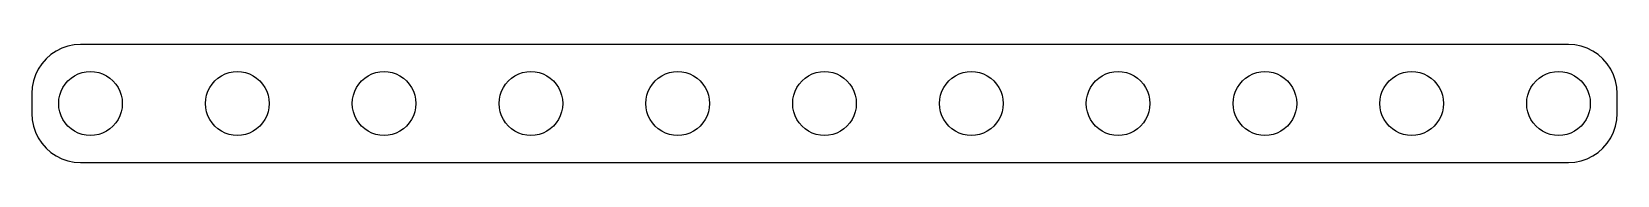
# Model space of a CAD drawing. Header units: metres. Extents: x -81 to 81, y -6 to 6.
import ezdxf

# ---------------------------------------------------------------- set-up
doc = ezdxf.new("R2010")
doc.units = ezdxf.units.M

msp = doc.modelspace()

# ---------------------------------------------------------------- linework, layer by layer
for p, q in [((-79.0488, 4.97176), (-79.5405, 4.54053)), ((-78.505, 5.33511), (-79.0488, 4.97176)), ((-77.9184, 5.62439), (-78.505, 5.33511)), ((-77.2991, 5.83463), (-77.9184, 5.62439)), ((-76.6576, 5.96222), (-77.2991, 5.83463)), ((-76.005, 6.00499), (-76.6576, 5.96222)), ((76.005, 6.00499), (-76.005, 6.00499)), ((76.6576, 5.96222), (76.005, 6.00499)), ((77.2991, 5.83463), (76.6576, 5.96222)), ((77.9184, 5.62439), (77.2991, 5.83463)), ((78.505, 5.33511), (77.9184, 5.62439)), ((79.0488, 4.97176), (78.505, 5.33511)), ((79.5405, 4.54053), (79.0488, 4.97176)), ((-80.3351, 3.50499), (-80.6244, 2.91841)), ((-79.9718, 4.0488), (-80.3351, 3.50499)), ((-79.5405, 4.54053), (-79.9718, 4.0488)), ((-75.4242, 3.22218), (-75, 3.25)), ((-75, 3.25), (-74.5758, 3.22218)), ((-60.4242, 3.22218), (-60, 3.25)), ((-60, 3.25), (-59.5758, 3.22218)), ((-45.4242, 3.22218), (-45, 3.25)), ((-45, 3.25), (-44.5758, 3.22218)), ((-30.4242, 3.22218), (-30, 3.25)), ((-30, 3.25), (-29.5758, 3.22218)), ((-15.4242, 3.22218), (-15, 3.25)), ((-15, 3.25), (-14.5758, 3.22218)), ((-0.42421, 3.22218), (0, 3.25)), ((0, 3.25), (0.42421, 3.22218)), ((14.5758, 3.22218), (15, 3.25)), ((15, 3.25), (15.4242, 3.22218)), ((29.5758, 3.22218), (30, 3.25)), ((30, 3.25), (30.4242, 3.22218)), ((44.5758, 3.22218), (45, 3.25)), ((45, 3.25), (45.4242, 3.22218)), ((59.5758, 3.22218), (60, 3.25)), ((60, 3.25), (60.4242, 3.22218)), ((74.5758, 3.22218), (75, 3.25)), ((75, 3.25), (75.4242, 3.22218)), ((79.9718, 4.0488), (79.5405, 4.54053)), ((80.3351, 3.50499), (79.9718, 4.0488)), ((80.6244, 2.91841), (80.3351, 3.50499)), ((-80.9622, 1.65762), (-81.005, 1.00499)), ((-80.8346, 2.29909), (-80.9622, 1.65762)), ((-80.6244, 2.91841), (-80.8346, 2.29909)), ((-78.0026, 1.24371), (-77.8146, 1.625)), ((-77.8146, 1.625), (-77.5784, 1.97847)), ((-77.5784, 1.97847), (-77.2981, 2.2981)), ((-77.2981, 2.2981), (-76.9785, 2.57838)), ((-76.9785, 2.57838), (-76.625, 2.81458)), ((-76.625, 2.81458), (-76.2437, 3.00259)), ((-76.2437, 3.00259), (-75.8412, 3.13925)), ((-75.8412, 3.13925), (-75.4242, 3.22218)), ((-74.5758, 3.22218), (-74.1588, 3.13925)), ((-74.1588, 3.13925), (-73.7563, 3.00259)), ((-73.7563, 3.00259), (-73.375, 2.81458)), ((-73.375, 2.81458), (-73.0215, 2.57838)), ((-73.0215, 2.57838), (-72.7019, 2.2981)), ((-72.7019, 2.2981), (-72.4216, 1.97847)), ((-72.4216, 1.97847), (-72.1854, 1.625)), ((-72.1854, 1.625), (-71.9974, 1.24371)), ((-63.0026, 1.24371), (-62.8146, 1.625)), ((-62.8146, 1.625), (-62.5784, 1.97847)), ((-62.5784, 1.97847), (-62.2981, 2.2981)), ((-62.2981, 2.2981), (-61.9785, 2.57838)), ((-61.9785, 2.57838), (-61.625, 2.81458)), ((-61.625, 2.81458), (-61.2437, 3.00259)), ((-61.2437, 3.00259), (-60.8412, 3.13925)), ((-60.8412, 3.13925), (-60.4242, 3.22218)), ((-59.5758, 3.22218), (-59.1588, 3.13925)), ((-59.1588, 3.13925), (-58.7563, 3.00259)), ((-58.7563, 3.00259), (-58.375, 2.81458)), ((-58.375, 2.81458), (-58.0215, 2.57838)), ((-58.0215, 2.57838), (-57.7019, 2.2981)), ((-57.7019, 2.2981), (-57.4216, 1.97847)), ((-57.4216, 1.97847), (-57.1854, 1.625)), ((-57.1854, 1.625), (-56.9974, 1.24371)), ((-48.0026, 1.24371), (-47.8146, 1.625)), ((-47.8146, 1.625), (-47.5784, 1.97847)), ((-47.5784, 1.97847), (-47.2981, 2.2981)), ((-47.2981, 2.2981), (-46.9785, 2.57838)), ((-46.9785, 2.57838), (-46.625, 2.81458)), ((-46.625, 2.81458), (-46.2437, 3.00259)), ((-46.2437, 3.00259), (-45.8412, 3.13925)), ((-45.8412, 3.13925), (-45.4242, 3.22218)), ((-44.5758, 3.22218), (-44.1588, 3.13925)), ((-44.1588, 3.13925), (-43.7563, 3.00259)), ((-43.7563, 3.00259), (-43.375, 2.81458)), ((-43.375, 2.81458), (-43.0215, 2.57838)), ((-43.0215, 2.57838), (-42.7019, 2.2981)), ((-42.7019, 2.2981), (-42.4216, 1.97847)), ((-42.4216, 1.97847), (-42.1854, 1.625)), ((-42.1854, 1.625), (-41.9974, 1.24371)), ((-33.0026, 1.24371), (-32.8146, 1.625)), ((-32.8146, 1.625), (-32.5784, 1.97847)), ((-32.5784, 1.97847), (-32.2981, 2.2981)), ((-32.2981, 2.2981), (-31.9785, 2.57838)), ((-31.9785, 2.57838), (-31.625, 2.81458)), ((-31.625, 2.81458), (-31.2437, 3.00259)), ((-31.2437, 3.00259), (-30.8412, 3.13925)), ((-30.8412, 3.13925), (-30.4242, 3.22218)), ((-29.5758, 3.22218), (-29.1588, 3.13925)), ((-29.1588, 3.13925), (-28.7563, 3.00259)), ((-28.7563, 3.00259), (-28.375, 2.81458)), ((-28.375, 2.81458), (-28.0215, 2.57838)), ((-28.0215, 2.57838), (-27.7019, 2.2981)), ((-27.7019, 2.2981), (-27.4216, 1.97847)), ((-27.4216, 1.97847), (-27.1854, 1.625)), ((-27.1854, 1.625), (-26.9974, 1.24371)), ((-18.0026, 1.24371), (-17.8146, 1.625)), ((-17.8146, 1.625), (-17.5784, 1.97847)), ((-17.5784, 1.97847), (-17.2981, 2.2981)), ((-17.2981, 2.2981), (-16.9785, 2.57838)), ((-16.9785, 2.57838), (-16.625, 2.81458)), ((-16.625, 2.81458), (-16.2437, 3.00259)), ((-16.2437, 3.00259), (-15.8412, 3.13925)), ((-15.8412, 3.13925), (-15.4242, 3.22218)), ((-14.5758, 3.22218), (-14.1588, 3.13925)), ((-14.1588, 3.13925), (-13.7563, 3.00259)), ((-13.7563, 3.00259), (-13.375, 2.81458)), ((-13.375, 2.81458), (-13.0215, 2.57838)), ((-13.0215, 2.57838), (-12.7019, 2.2981)), ((-12.7019, 2.2981), (-12.4216, 1.97847)), ((-12.4216, 1.97847), (-12.1854, 1.625)), ((-12.1854, 1.625), (-11.9974, 1.24371)), ((-3.00259, 1.24371), (-2.81458, 1.625)), ((-2.81458, 1.625), (-2.57838, 1.97847)), ((-2.57838, 1.97847), (-2.2981, 2.2981)), ((-2.2981, 2.2981), (-1.97847, 2.57838)), ((-1.97847, 2.57838), (-1.625, 2.81458)), ((-1.625, 2.81458), (-1.24371, 3.00259)), ((-1.24371, 3.00259), (-0.841156, 3.13925)), ((-0.841156, 3.13925), (-0.42421, 3.22218)), ((0.42421, 3.22218), (0.841156, 3.13925)), ((0.841156, 3.13925), (1.24371, 3.00259)), ((1.24371, 3.00259), (1.625, 2.81458)), ((1.625, 2.81458), (1.97847, 2.57838)), ((1.97847, 2.57838), (2.2981, 2.2981)), ((2.2981, 2.2981), (2.57838, 1.97847)), ((2.57838, 1.97847), (2.81458, 1.625)), ((2.81458, 1.625), (3.00259, 1.24371)), ((11.9974, 1.24371), (12.1854, 1.625)), ((12.1854, 1.625), (12.4216, 1.97847)), ((12.4216, 1.97847), (12.7019, 2.2981)), ((12.7019, 2.2981), (13.0215, 2.57838)), ((13.0215, 2.57838), (13.375, 2.81458)), ((13.375, 2.81458), (13.7563, 3.00259)), ((13.7563, 3.00259), (14.1588, 3.13925)), ((14.1588, 3.13925), (14.5758, 3.22218)), ((15.4242, 3.22218), (15.8412, 3.13925)), ((15.8412, 3.13925), (16.2437, 3.00259)), ((16.2437, 3.00259), (16.625, 2.81458)), ((16.625, 2.81458), (16.9785, 2.57838)), ((16.9785, 2.57838), (17.2981, 2.2981)), ((17.2981, 2.2981), (17.5784, 1.97847)), ((17.5784, 1.97847), (17.8146, 1.625)), ((17.8146, 1.625), (18.0026, 1.24371)), ((26.9974, 1.24371), (27.1854, 1.625)), ((27.1854, 1.625), (27.4216, 1.97847)), ((27.4216, 1.97847), (27.7019, 2.2981)), ((27.7019, 2.2981), (28.0215, 2.57838)), ((28.0215, 2.57838), (28.375, 2.81458)), ((28.375, 2.81458), (28.7563, 3.00259)), ((28.7563, 3.00259), (29.1588, 3.13925)), ((29.1588, 3.13925), (29.5758, 3.22218)), ((30.4242, 3.22218), (30.8412, 3.13925)), ((30.8412, 3.13925), (31.2437, 3.00259)), ((31.2437, 3.00259), (31.625, 2.81458)), ((31.625, 2.81458), (31.9785, 2.57838)), ((31.9785, 2.57838), (32.2981, 2.2981)), ((32.2981, 2.2981), (32.5784, 1.97847)), ((32.5784, 1.97847), (32.8146, 1.625)), ((32.8146, 1.625), (33.0026, 1.24371)), ((41.9974, 1.24371), (42.1854, 1.625)), ((42.1854, 1.625), (42.4216, 1.97847)), ((42.4216, 1.97847), (42.7019, 2.2981)), ((42.7019, 2.2981), (43.0215, 2.57838)), ((43.0215, 2.57838), (43.375, 2.81458)), ((43.375, 2.81458), (43.7563, 3.00259)), ((43.7563, 3.00259), (44.1588, 3.13925)), ((44.1588, 3.13925), (44.5758, 3.22218)), ((45.4242, 3.22218), (45.8412, 3.13925)), ((45.8412, 3.13925), (46.2437, 3.00259)), ((46.2437, 3.00259), (46.625, 2.81458)), ((46.625, 2.81458), (46.9785, 2.57838)), ((46.9785, 2.57838), (47.2981, 2.2981)), ((47.2981, 2.2981), (47.5784, 1.97847)), ((47.5784, 1.97847), (47.8146, 1.625)), ((47.8146, 1.625), (48.0026, 1.24371)), ((56.9974, 1.24371), (57.1854, 1.625)), ((57.1854, 1.625), (57.4216, 1.97847)), ((57.4216, 1.97847), (57.7019, 2.2981)), ((57.7019, 2.2981), (58.0215, 2.57838)), ((58.0215, 2.57838), (58.375, 2.81458)), ((58.375, 2.81458), (58.7563, 3.00259)), ((58.7563, 3.00259), (59.1588, 3.13925)), ((59.1588, 3.13925), (59.5758, 3.22218)), ((60.4242, 3.22218), (60.8412, 3.13925)), ((60.8412, 3.13925), (61.2437, 3.00259)), ((61.2437, 3.00259), (61.625, 2.81458)), ((61.625, 2.81458), (61.9785, 2.57838)), ((61.9785, 2.57838), (62.2981, 2.2981)), ((62.2981, 2.2981), (62.5784, 1.97847)), ((62.5784, 1.97847), (62.8146, 1.625)), ((62.8146, 1.625), (63.0026, 1.24371)), ((71.9974, 1.24371), (72.1854, 1.625)), ((72.1854, 1.625), (72.4216, 1.97847)), ((72.4216, 1.97847), (72.7019, 2.2981)), ((72.7019, 2.2981), (73.0215, 2.57838)), ((73.0215, 2.57838), (73.375, 2.81458)), ((73.375, 2.81458), (73.7563, 3.00259)), ((73.7563, 3.00259), (74.1588, 3.13925)), ((74.1588, 3.13925), (74.5758, 3.22218)), ((75.4242, 3.22218), (75.8412, 3.13925)), ((75.8412, 3.13925), (76.2437, 3.00259)), ((76.2437, 3.00259), (76.625, 2.81458)), ((76.625, 2.81458), (76.9785, 2.57838)), ((76.9785, 2.57838), (77.2981, 2.2981)), ((77.2981, 2.2981), (77.5784, 1.97847)), ((77.5784, 1.97847), (77.8146, 1.625)), ((77.8146, 1.625), (78.0026, 1.24371)), ((80.8346, 2.29909), (80.6244, 2.91841)), ((80.9622, 1.65762), (80.8346, 2.29909)), ((81.005, 1.00499), (80.9622, 1.65762)), ((-81.005, 1.00499), (-81.005, -1.00499)), ((-78.25, 0), (-78.2222, 0.42421)), ((-78.2222, -0.42421), (-78.25, 0)), ((-78.2222, 0.42421), (-78.1393, 0.841156)), ((-78.1393, 0.841156), (-78.0026, 1.24371)), ((-71.9974, 1.24371), (-71.8607, 0.841156)), ((-71.8607, 0.841156), (-71.7778, 0.42421)), ((-71.7778, 0.42421), (-71.75, 0)), ((-71.75, 0), (-71.7778, -0.42421)), ((-63.25, 0), (-63.2222, 0.42421)), ((-63.2222, -0.42421), (-63.25, 0)), ((-63.2222, 0.42421), (-63.1393, 0.841156)), ((-63.1393, 0.841156), (-63.0026, 1.24371)), ((-56.9974, 1.24371), (-56.8607, 0.841156)), ((-56.8607, 0.841156), (-56.7778, 0.42421)), ((-56.7778, 0.42421), (-56.75, 0)), ((-56.75, 0), (-56.7778, -0.42421)), ((-48.25, 0), (-48.2222, 0.42421)), ((-48.2222, -0.42421), (-48.25, 0)), ((-48.2222, 0.42421), (-48.1393, 0.841156)), ((-48.1393, 0.841156), (-48.0026, 1.24371)), ((-41.9974, 1.24371), (-41.8607, 0.841156)), ((-41.8607, 0.841156), (-41.7778, 0.42421)), ((-41.7778, 0.42421), (-41.75, 0)), ((-41.75, 0), (-41.7778, -0.42421)), ((-33.25, 0), (-33.2222, 0.42421)), ((-33.2222, -0.42421), (-33.25, 0)), ((-33.2222, 0.42421), (-33.1393, 0.841156)), ((-33.1393, 0.841156), (-33.0026, 1.24371)), ((-26.9974, 1.24371), (-26.8607, 0.841156)), ((-26.8607, 0.841156), (-26.7778, 0.42421)), ((-26.7778, 0.42421), (-26.75, 0)), ((-26.75, 0), (-26.7778, -0.42421)), ((-18.25, 0), (-18.2222, 0.42421)), ((-18.2222, -0.42421), (-18.25, 0)), ((-18.2222, 0.42421), (-18.1393, 0.841156)), ((-18.1393, 0.841156), (-18.0026, 1.24371)), ((-11.9974, 1.24371), (-11.8607, 0.841156)), ((-11.8607, 0.841156), (-11.7778, 0.42421)), ((-11.7778, 0.42421), (-11.75, 0)), ((-11.75, 0), (-11.7778, -0.42421)), ((-3.25, 0), (-3.22218, 0.42421)), ((-3.22218, -0.42421), (-3.25, 0)), ((-3.22218, 0.42421), (-3.13925, 0.841156)), ((-3.13925, 0.841156), (-3.00259, 1.24371)), ((3.00259, 1.24371), (3.13925, 0.841156)), ((3.13925, 0.841156), (3.22218, 0.42421)), ((3.22218, 0.42421), (3.25, 0)), ((3.25, 0), (3.22218, -0.42421)), ((11.75, 0), (11.7778, 0.42421)), ((11.7778, -0.42421), (11.75, 0)), ((11.7778, 0.42421), (11.8607, 0.841156)), ((11.8607, 0.841156), (11.9974, 1.24371)), ((18.0026, 1.24371), (18.1393, 0.841156)), ((18.1393, 0.841156), (18.2222, 0.42421)), ((18.2222, 0.42421), (18.25, 0)), ((18.25, 0), (18.2222, -0.42421)), ((26.75, 0), (26.7778, 0.42421)), ((26.7778, -0.42421), (26.75, 0)), ((26.7778, 0.42421), (26.8607, 0.841156)), ((26.8607, 0.841156), (26.9974, 1.24371)), ((33.0026, 1.24371), (33.1393, 0.841156)), ((33.1393, 0.841156), (33.2222, 0.42421)), ((33.2222, 0.42421), (33.25, 0)), ((33.25, 0), (33.2222, -0.42421)), ((41.75, 0), (41.7778, 0.42421)), ((41.7778, -0.42421), (41.75, 0)), ((41.7778, 0.42421), (41.8607, 0.841156)), ((41.8607, 0.841156), (41.9974, 1.24371)), ((48.0026, 1.24371), (48.1393, 0.841156)), ((48.1393, 0.841156), (48.2222, 0.42421)), ((48.2222, 0.42421), (48.25, 0)), ((48.25, 0), (48.2222, -0.42421)), ((56.75, 0), (56.7778, 0.42421)), ((56.7778, -0.42421), (56.75, 0)), ((56.7778, 0.42421), (56.8607, 0.841156)), ((56.8607, 0.841156), (56.9974, 1.24371)), ((63.0026, 1.24371), (63.1393, 0.841156)), ((63.1393, 0.841156), (63.2222, 0.42421)), ((63.2222, 0.42421), (63.25, 0)), ((63.25, 0), (63.2222, -0.42421)), ((71.75, 0), (71.7778, 0.42421)), ((71.7778, -0.42421), (71.75, 0)), ((71.7778, 0.42421), (71.8607, 0.841156)), ((71.8607, 0.841156), (71.9974, 1.24371)), ((78.0026, 1.24371), (78.1393, 0.841156)), ((78.1393, 0.841156), (78.2222, 0.42421)), ((78.2222, 0.42421), (78.25, 0)), ((78.25, 0), (78.2222, -0.42421)), ((81.005, -1.00499), (81.005, 1.00499)), ((-81.005, -1.00499), (-80.9622, -1.65762)), ((-78.1393, -0.841156), (-78.2222, -0.42421)), ((-78.0026, -1.24371), (-78.1393, -0.841156)), ((-77.8146, -1.625), (-78.0026, -1.24371)), ((-71.9974, -1.24371), (-72.1854, -1.625)), ((-71.8607, -0.841156), (-71.9974, -1.24371)), ((-71.7778, -0.42421), (-71.8607, -0.841156)), ((-63.1393, -0.841156), (-63.2222, -0.42421)), ((-63.0026, -1.24371), (-63.1393, -0.841156)), ((-62.8146, -1.625), (-63.0026, -1.24371)), ((-56.9974, -1.24371), (-57.1854, -1.625)), ((-56.8607, -0.841156), (-56.9974, -1.24371)), ((-56.7778, -0.42421), (-56.8607, -0.841156)), ((-48.1393, -0.841156), (-48.2222, -0.42421)), ((-48.0026, -1.24371), (-48.1393, -0.841156)), ((-47.8146, -1.625), (-48.0026, -1.24371)), ((-41.9974, -1.24371), (-42.1854, -1.625)), ((-41.8607, -0.841156), (-41.9974, -1.24371)), ((-41.7778, -0.42421), (-41.8607, -0.841156)), ((-33.1393, -0.841156), (-33.2222, -0.42421)), ((-33.0026, -1.24371), (-33.1393, -0.841156)), ((-32.8146, -1.625), (-33.0026, -1.24371)), ((-26.9974, -1.24371), (-27.1854, -1.625)), ((-26.8607, -0.841156), (-26.9974, -1.24371)), ((-26.7778, -0.42421), (-26.8607, -0.841156)), ((-18.1393, -0.841156), (-18.2222, -0.42421)), ((-18.0026, -1.24371), (-18.1393, -0.841156)), ((-17.8146, -1.625), (-18.0026, -1.24371)), ((-11.9974, -1.24371), (-12.1854, -1.625)), ((-11.8607, -0.841156), (-11.9974, -1.24371)), ((-11.7778, -0.42421), (-11.8607, -0.841156)), ((-3.13925, -0.841156), (-3.22218, -0.42421)), ((-3.00259, -1.24371), (-3.13925, -0.841156)), ((-2.81458, -1.625), (-3.00259, -1.24371)), ((3.00259, -1.24371), (2.81458, -1.625)), ((3.13925, -0.841156), (3.00259, -1.24371)), ((3.22218, -0.42421), (3.13925, -0.841156)), ((11.8607, -0.841156), (11.7778, -0.42421)), ((11.9974, -1.24371), (11.8607, -0.841156)), ((12.1854, -1.625), (11.9974, -1.24371)), ((18.0026, -1.24371), (17.8146, -1.625)), ((18.1393, -0.841156), (18.0026, -1.24371)), ((18.2222, -0.42421), (18.1393, -0.841156)), ((26.8607, -0.841156), (26.7778, -0.42421)), ((26.9974, -1.24371), (26.8607, -0.841156)), ((27.1854, -1.625), (26.9974, -1.24371)), ((33.0026, -1.24371), (32.8146, -1.625)), ((33.1393, -0.841156), (33.0026, -1.24371)), ((33.2222, -0.42421), (33.1393, -0.841156)), ((41.8607, -0.841156), (41.7778, -0.42421)), ((41.9974, -1.24371), (41.8607, -0.841156)), ((42.1854, -1.625), (41.9974, -1.24371)), ((48.0026, -1.24371), (47.8146, -1.625)), ((48.1393, -0.841156), (48.0026, -1.24371)), ((48.2222, -0.42421), (48.1393, -0.841156)), ((56.8607, -0.841156), (56.7778, -0.42421)), ((56.9974, -1.24371), (56.8607, -0.841156)), ((57.1854, -1.625), (56.9974, -1.24371)), ((63.0026, -1.24371), (62.8146, -1.625)), ((63.1393, -0.841156), (63.0026, -1.24371)), ((63.2222, -0.42421), (63.1393, -0.841156)), ((71.8607, -0.841156), (71.7778, -0.42421)), ((71.9974, -1.24371), (71.8607, -0.841156)), ((72.1854, -1.625), (71.9974, -1.24371)), ((78.0026, -1.24371), (77.8146, -1.625)), ((78.1393, -0.841156), (78.0026, -1.24371)), ((78.2222, -0.42421), (78.1393, -0.841156)), ((80.9622, -1.65762), (81.005, -1.00499)), ((-80.9622, -1.65762), (-80.8346, -2.29909)), ((-80.8346, -2.29909), (-80.6244, -2.91841)), ((-80.6244, -2.91841), (-80.3351, -3.50499)), ((-77.5784, -1.97847), (-77.8146, -1.625)), ((-77.2981, -2.2981), (-77.5784, -1.97847)), ((-76.9785, -2.57838), (-77.2981, -2.2981)), ((-76.625, -2.81458), (-76.9785, -2.57838)), ((-76.2437, -3.00259), (-76.625, -2.81458)), ((-75.8412, -3.13925), (-76.2437, -3.00259)), ((-75.4242, -3.22218), (-75.8412, -3.13925)), ((-75, -3.25), (-75.4242, -3.22218)), ((-74.5758, -3.22218), (-75, -3.25)), ((-74.1588, -3.13925), (-74.5758, -3.22218)), ((-73.7563, -3.00259), (-74.1588, -3.13925)), ((-73.375, -2.81458), (-73.7563, -3.00259)), ((-73.0215, -2.57838), (-73.375, -2.81458)), ((-72.7019, -2.2981), (-73.0215, -2.57838)), ((-72.4216, -1.97847), (-72.7019, -2.2981)), ((-72.1854, -1.625), (-72.4216, -1.97847)), ((-62.5784, -1.97847), (-62.8146, -1.625)), ((-62.2981, -2.2981), (-62.5784, -1.97847)), ((-61.9785, -2.57838), (-62.2981, -2.2981)), ((-61.625, -2.81458), (-61.9785, -2.57838)), ((-61.2437, -3.00259), (-61.625, -2.81458)), ((-60.8412, -3.13925), (-61.2437, -3.00259)), ((-60.4242, -3.22218), (-60.8412, -3.13925)), ((-60, -3.25), (-60.4242, -3.22218)), ((-59.5758, -3.22218), (-60, -3.25)), ((-59.1588, -3.13925), (-59.5758, -3.22218)), ((-58.7563, -3.00259), (-59.1588, -3.13925)), ((-58.375, -2.81458), (-58.7563, -3.00259)), ((-58.0215, -2.57838), (-58.375, -2.81458)), ((-57.7019, -2.2981), (-58.0215, -2.57838)), ((-57.4216, -1.97847), (-57.7019, -2.2981)), ((-57.1854, -1.625), (-57.4216, -1.97847)), ((-47.5784, -1.97847), (-47.8146, -1.625)), ((-47.2981, -2.2981), (-47.5784, -1.97847)), ((-46.9785, -2.57838), (-47.2981, -2.2981)), ((-46.625, -2.81458), (-46.9785, -2.57838)), ((-46.2437, -3.00259), (-46.625, -2.81458)), ((-45.8412, -3.13925), (-46.2437, -3.00259)), ((-45.4242, -3.22218), (-45.8412, -3.13925)), ((-45, -3.25), (-45.4242, -3.22218)), ((-44.5758, -3.22218), (-45, -3.25)), ((-44.1588, -3.13925), (-44.5758, -3.22218)), ((-43.7563, -3.00259), (-44.1588, -3.13925)), ((-43.375, -2.81458), (-43.7563, -3.00259)), ((-43.0215, -2.57838), (-43.375, -2.81458)), ((-42.7019, -2.2981), (-43.0215, -2.57838)), ((-42.4216, -1.97847), (-42.7019, -2.2981)), ((-42.1854, -1.625), (-42.4216, -1.97847)), ((-32.5784, -1.97847), (-32.8146, -1.625)), ((-32.2981, -2.2981), (-32.5784, -1.97847)), ((-31.9785, -2.57838), (-32.2981, -2.2981)), ((-31.625, -2.81458), (-31.9785, -2.57838)), ((-31.2437, -3.00259), (-31.625, -2.81458)), ((-30.8412, -3.13925), (-31.2437, -3.00259)), ((-30.4242, -3.22218), (-30.8412, -3.13925)), ((-30, -3.25), (-30.4242, -3.22218)), ((-29.5758, -3.22218), (-30, -3.25)), ((-29.1588, -3.13925), (-29.5758, -3.22218)), ((-28.7563, -3.00259), (-29.1588, -3.13925)), ((-28.375, -2.81458), (-28.7563, -3.00259)), ((-28.0215, -2.57838), (-28.375, -2.81458)), ((-27.7019, -2.2981), (-28.0215, -2.57838)), ((-27.4216, -1.97847), (-27.7019, -2.2981)), ((-27.1854, -1.625), (-27.4216, -1.97847)), ((-17.5784, -1.97847), (-17.8146, -1.625)), ((-17.2981, -2.2981), (-17.5784, -1.97847)), ((-16.9785, -2.57838), (-17.2981, -2.2981)), ((-16.625, -2.81458), (-16.9785, -2.57838)), ((-16.2437, -3.00259), (-16.625, -2.81458)), ((-15.8412, -3.13925), (-16.2437, -3.00259)), ((-15.4242, -3.22218), (-15.8412, -3.13925)), ((-15, -3.25), (-15.4242, -3.22218)), ((-14.5758, -3.22218), (-15, -3.25)), ((-14.1588, -3.13925), (-14.5758, -3.22218)), ((-13.7563, -3.00259), (-14.1588, -3.13925)), ((-13.375, -2.81458), (-13.7563, -3.00259)), ((-13.0215, -2.57838), (-13.375, -2.81458)), ((-12.7019, -2.2981), (-13.0215, -2.57838)), ((-12.4216, -1.97847), (-12.7019, -2.2981)), ((-12.1854, -1.625), (-12.4216, -1.97847)), ((-2.57838, -1.97847), (-2.81458, -1.625)), ((-2.2981, -2.2981), (-2.57838, -1.97847)), ((-1.97847, -2.57838), (-2.2981, -2.2981)), ((-1.625, -2.81458), (-1.97847, -2.57838)), ((-1.24371, -3.00259), (-1.625, -2.81458)), ((-0.841156, -3.13925), (-1.24371, -3.00259)), ((-0.42421, -3.22218), (-0.841156, -3.13925)), ((0, -3.25), (-0.42421, -3.22218)), ((0.42421, -3.22218), (0, -3.25)), ((0.841156, -3.13925), (0.42421, -3.22218)), ((1.24371, -3.00259), (0.841156, -3.13925)), ((1.625, -2.81458), (1.24371, -3.00259)), ((1.97847, -2.57838), (1.625, -2.81458)), ((2.2981, -2.2981), (1.97847, -2.57838)), ((2.57838, -1.97847), (2.2981, -2.2981)), ((2.81458, -1.625), (2.57838, -1.97847)), ((12.4216, -1.97847), (12.1854, -1.625)), ((12.7019, -2.2981), (12.4216, -1.97847)), ((13.0215, -2.57838), (12.7019, -2.2981)), ((13.375, -2.81458), (13.0215, -2.57838)), ((13.7563, -3.00259), (13.375, -2.81458)), ((14.1588, -3.13925), (13.7563, -3.00259)), ((14.5758, -3.22218), (14.1588, -3.13925)), ((15, -3.25), (14.5758, -3.22218)), ((15.4242, -3.22218), (15, -3.25)), ((15.8412, -3.13925), (15.4242, -3.22218)), ((16.2437, -3.00259), (15.8412, -3.13925)), ((16.625, -2.81458), (16.2437, -3.00259)), ((16.9785, -2.57838), (16.625, -2.81458)), ((17.2981, -2.2981), (16.9785, -2.57838)), ((17.5784, -1.97847), (17.2981, -2.2981)), ((17.8146, -1.625), (17.5784, -1.97847)), ((27.4216, -1.97847), (27.1854, -1.625)), ((27.7019, -2.2981), (27.4216, -1.97847)), ((28.0215, -2.57838), (27.7019, -2.2981)), ((28.375, -2.81458), (28.0215, -2.57838)), ((28.7563, -3.00259), (28.375, -2.81458)), ((29.1588, -3.13925), (28.7563, -3.00259)), ((29.5758, -3.22218), (29.1588, -3.13925)), ((30, -3.25), (29.5758, -3.22218)), ((30.4242, -3.22218), (30, -3.25)), ((30.8412, -3.13925), (30.4242, -3.22218)), ((31.2437, -3.00259), (30.8412, -3.13925)), ((31.625, -2.81458), (31.2437, -3.00259)), ((31.9785, -2.57838), (31.625, -2.81458)), ((32.2981, -2.2981), (31.9785, -2.57838)), ((32.5784, -1.97847), (32.2981, -2.2981)), ((32.8146, -1.625), (32.5784, -1.97847)), ((42.4216, -1.97847), (42.1854, -1.625)), ((42.7019, -2.2981), (42.4216, -1.97847)), ((43.0215, -2.57838), (42.7019, -2.2981)), ((43.375, -2.81458), (43.0215, -2.57838)), ((43.7563, -3.00259), (43.375, -2.81458)), ((44.1588, -3.13925), (43.7563, -3.00259)), ((44.5758, -3.22218), (44.1588, -3.13925)), ((45, -3.25), (44.5758, -3.22218)), ((45.4242, -3.22218), (45, -3.25)), ((45.8412, -3.13925), (45.4242, -3.22218)), ((46.2437, -3.00259), (45.8412, -3.13925)), ((46.625, -2.81458), (46.2437, -3.00259)), ((46.9785, -2.57838), (46.625, -2.81458)), ((47.2981, -2.2981), (46.9785, -2.57838)), ((47.5784, -1.97847), (47.2981, -2.2981)), ((47.8146, -1.625), (47.5784, -1.97847)), ((57.4216, -1.97847), (57.1854, -1.625)), ((57.7019, -2.2981), (57.4216, -1.97847)), ((58.0215, -2.57838), (57.7019, -2.2981)), ((58.375, -2.81458), (58.0215, -2.57838)), ((58.7563, -3.00259), (58.375, -2.81458)), ((59.1588, -3.13925), (58.7563, -3.00259)), ((59.5758, -3.22218), (59.1588, -3.13925)), ((60, -3.25), (59.5758, -3.22218)), ((60.4242, -3.22218), (60, -3.25)), ((60.8412, -3.13925), (60.4242, -3.22218)), ((61.2437, -3.00259), (60.8412, -3.13925)), ((61.625, -2.81458), (61.2437, -3.00259)), ((61.9785, -2.57838), (61.625, -2.81458)), ((62.2981, -2.2981), (61.9785, -2.57838)), ((62.5784, -1.97847), (62.2981, -2.2981)), ((62.8146, -1.625), (62.5784, -1.97847)), ((72.4216, -1.97847), (72.1854, -1.625)), ((72.7019, -2.2981), (72.4216, -1.97847)), ((73.0215, -2.57838), (72.7019, -2.2981)), ((73.375, -2.81458), (73.0215, -2.57838)), ((73.7563, -3.00259), (73.375, -2.81458)), ((74.1588, -3.13925), (73.7563, -3.00259)), ((74.5758, -3.22218), (74.1588, -3.13925)), ((75, -3.25), (74.5758, -3.22218)), ((75.4242, -3.22218), (75, -3.25)), ((75.8412, -3.13925), (75.4242, -3.22218)), ((76.2437, -3.00259), (75.8412, -3.13925)), ((76.625, -2.81458), (76.2437, -3.00259)), ((76.9785, -2.57838), (76.625, -2.81458)), ((77.2981, -2.2981), (76.9785, -2.57838)), ((77.5784, -1.97847), (77.2981, -2.2981)), ((77.8146, -1.625), (77.5784, -1.97847)), ((80.3351, -3.50499), (80.6244, -2.91841)), ((80.6244, -2.91841), (80.8346, -2.29909)), ((80.8346, -2.29909), (80.9622, -1.65762)), ((-80.3351, -3.50499), (-79.9718, -4.0488)), ((-79.9718, -4.0488), (-79.5405, -4.54053)), ((-79.5405, -4.54053), (-79.0488, -4.97176)), ((79.0488, -4.97176), (79.5405, -4.54053)), ((79.5405, -4.54053), (79.9718, -4.0488)), ((79.9718, -4.0488), (80.3351, -3.50499)), ((-79.0488, -4.97176), (-78.505, -5.33511)), ((-78.505, -5.33511), (-77.9184, -5.62439)), ((-77.9184, -5.62439), (-77.2991, -5.83463)), ((-77.2991, -5.83463), (-76.6576, -5.96222)), ((-76.6576, -5.96222), (-76.005, -6.00499)), ((-76.005, -6.00499), (76.005, -6.00499)), ((76.005, -6.00499), (76.6576, -5.96222)), ((76.6576, -5.96222), (77.2991, -5.83463)), ((77.2991, -5.83463), (77.9184, -5.62439)), ((77.9184, -5.62439), (78.505, -5.33511)), ((78.505, -5.33511), (79.0488, -4.97176))]:
    msp.add_line(p, q)

doc.saveas('drawing.dxf')
